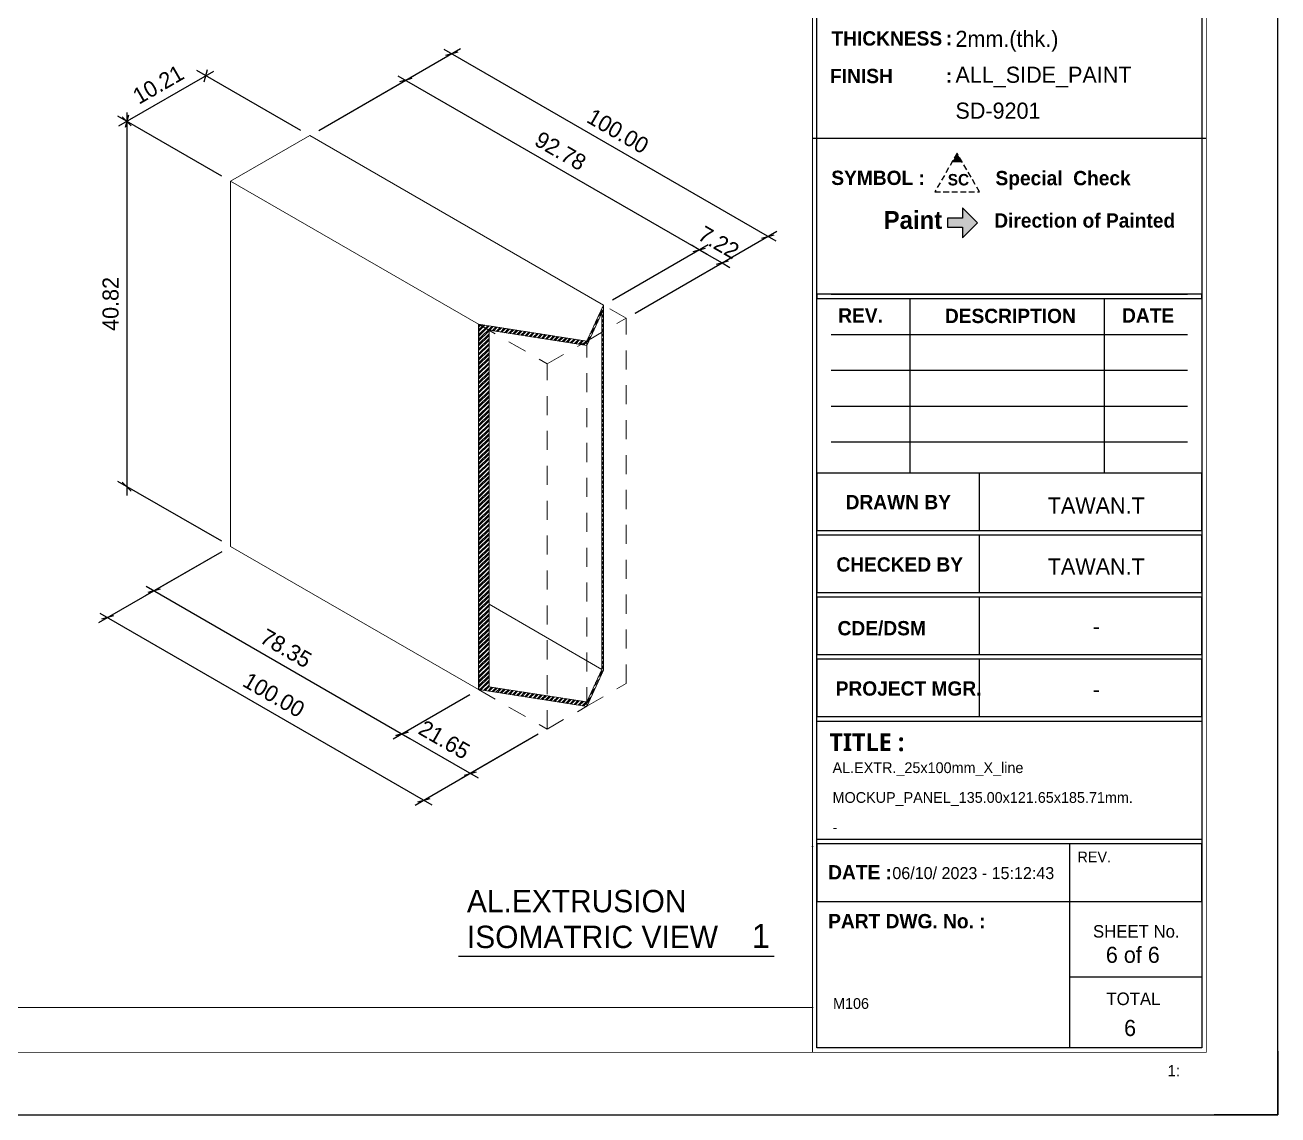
# Model space of a CAD drawing. Header units: millimetres. Extents: x -244126 to 368105, y -173968 to 259060.
# Drawn here: x 4806.6 to 4946.5, y 2857.8 to 2979.6 of the extents above; entities that cross this region are included whole.
import ezdxf
from ezdxf.enums import TextEntityAlignment as Align

# ---------------------------------------------------------------- set-up
doc = ezdxf.new("R2010")
doc.units = ezdxf.units.MM
doc.header["$MEASUREMENT"] = 0
for name, pattern in [('005_GG_TA_LINE', [13.75, 5, -1.25, 1.25, -1.25, 5]), ('ACAD_ISO04W100', [30, 24, -3, 0, -3]), ('HIDDEN', [9.525, 6.35, -3.175]), ('TA_GL_000.00010', [0.000275, 0.0001, -2.5e-05, 2.5e-05, -2.5e-05, 0.0001]), ('TA_HL_000.60000', [3.9, 2.13, -1.77])]:
    doc.linetypes.add(name, pattern=pattern)
for name, color, linetype in [('000 - D I M', 6, 'Continuous'), ('000 - D I M 0.25', 6, 'Continuous'), ('000 - H A T C H', 8, 'Continuous'), ('000 - L I N E 0.1', 1, 'Continuous'), ('000 - T E X T', 4, 'Continuous'), ('000 - TITLEBLOCK', 4, 'Continuous'), ('A04_TUBE SERIES', 7, 'Continuous'), ('FL-Support ii', 5, 'Continuous'), ('T E X T', 4, 'Continuous')]:
    doc.layers.add(name, color=color, linetype=linetype)
doc.styles.add('BROWALLIA', font='BrowalliaUPC.ttf')
doc.styles.add('Cetury Gothic', font='GOTHIC.TTF')
doc.styles.add('CORDIA', font='cordia.shx')
doc.styles.add('MtXpl_Century_Gothic', font='GOTHICB.TTF')
doc.styles.add('MtXpl_Malgun_Gothic', font='malgunbd.ttf')
doc.styles.add('TA', font='Cordia New.ttf', dxfattribs={"height": 4.5})
doc.dimstyles.new('DIM E-E', dxfattribs={"dimscale": 2, "dimtxt": 0.18, "dimasz": 0.1, "dimexe": 0.1, "dimexo": 0.1, "dimgap": 0.09, "dimtad": 1, "dimtoh": 1, "dimzin": 0, "dimdsep": 46, "dimtxsty": 'CORDIA', "dimblk": 'OBLIQUE', "dimcen": 0.1, "dimdle": 0.1, "dimclrd": 40, "dimclre": 140, "dimclrt": 3, "dimadec": 0, "dimazin": 0, "dimtfac": 1, "dimtix": 1, "dimtmove": 2, "dimatfit": 3, "dimfxl": 1, "dimtolj": 1, "dimtzin": 0, "dimarcsym": 0})
pattern_1 = [(45, (132.84525, -11.30512), (-0.265165043, 0.265165043), []), (45, (133.02203, -11.30512), (-0.265165043, 0.265165043), [])]

# ---------------------------------------------------------------- blocks, each defined once
blk = doc.blocks.new('A$Cfd196da9')
at = {"color": 0, "linetype": 'ByBlock', "const_width": 0.1}
blk.add_lwpolyline([(-143.5, -98), (96.5, -98), (96.5, 99), (-143.5, 99)], close=True, dxfattribs=at)
blk = doc.blocks.new('*U1672')
h = blk.add_hatch(color=150)
h.dxf.hatch_style = 1
h.paths.add_polyline_path([(261.17, 107.48), (260.59, 106.48), (261.75, 106.48)])
at = {"layer": 'FL-Support ii'}
blk.add_hatch(color=1, dxfattribs=at).paths.add_polyline_path([(261.76, 100.21), (261.76, 101.38), (263.43, 99.71), (261.76, 98.04), (261.76, 99.21), (260.09, 99.21), (260.09, 100.21)])
at = {"color": 3, "linetype": 'Continuous'}
for p, q in [((289, 109.12), (245, 109.12)), ((255.9, 91.23), (255.9, 71.73)), ((277.6, 91.23), (277.6, 71.73)), ((247.1, 87.23), (286.9, 87.23)), ((263.62, 71.73), (263.62, 65.3)), ((263.62, 64.8), (263.62, 58.38)), ((263.62, 57.88), (263.62, 51.45)), ((263.62, 50.95), (263.62, 44.52)), ((273.7, 30.29), (273.7, 23.86)), ((273.7, 23.86), (273.7, 7.5)), ((273.7, 15.43), (288.5, 15.43))]:
    blk.add_line(p, q, dxfattribs=at)
at = {"color": 8, "linetype": 'Continuous'}
for p, q in [((247.1, 91.73), (286.9, 91.73)), ((247.1, 83.23), (286.9, 83.23)), ((247.1, 79.23), (286.9, 79.23)), ((247.1, 75.23), (286.9, 75.23))]:
    blk.add_line(p, q, dxfattribs=at)
at = {"color": 150, "linetype": 'HIDDEN', "ltscale": 0.1}
blk.add_lwpolyline([(258.67, 103.15), (263.67, 103.15), (261.17, 107.48), (258.67, 103.15)], dxfattribs=at)
at = {"color": 3, "linetype": 'Continuous'}
for points in [[(288.5, 91.23), (288.5, 91.73), (245.5, 91.73), (245.5, 91.23)], [(288.5, 65.3), (288.5, 71.73), (245.5, 71.73), (245.5, 65.3)], [(288.5, 58.38), (288.5, 64.8), (245.5, 64.8), (245.5, 58.38)], [(288.5, 51.45), (288.5, 57.88), (245.5, 57.88), (245.5, 51.45)], [(288.5, 44.52), (288.5, 50.95), (245.5, 50.95), (245.5, 44.52)], [(288.5, 44.02), (288.5, 30.79), (245.5, 30.79), (245.5, 44.02)], [(288.5, 23.86), (288.5, 30.29), (245.5, 30.29), (245.5, 23.86)], [(288.5, 23.86), (288.5, 7.5), (245.5, 7.5), (245.5, 23.86)]]:
    blk.add_lwpolyline(points, close=True, dxfattribs=at)
at = {"layer": '000 - L I N E 0.1', "color": 21, "linetype": 'Continuous'}
blk.add_lwpolyline([(297, 7.12), (297, 0), (289.88, 0)], dxfattribs=at)
at = {"layer": '000 - T E X T', "color": 3, "const_width": 0.1}
blk.add_lwpolyline([(289, 7), (245, 7), (245, 204), (289, 204)], close=True, dxfattribs=at)
at = {"layer": '000 - T E X T', "color": 3}
blk.add_lwpolyline([(288.5, 7.5), (245.5, 7.5), (245.5, 203.5), (288.5, 203.5)], close=True, dxfattribs=at)
at = {"layer": '000 - T E X T', "color": 3, "const_width": 0.1}
blk.add_lwpolyline([(5, 12), (245, 12)], dxfattribs=at)
at = {"layer": '000 - TITLEBLOCK', "color": 250}
blk.add_lwpolyline([(0, 0), (297, 0), (297, 210), (0, 210)], close=True, dxfattribs=at)
at = {"layer": 'FL-Support ii', "color": 5}
blk.add_lwpolyline([(261.76, 98.04), (263.43, 99.71), (261.76, 101.38), (261.76, 100.21), (260.09, 100.21), (260.09, 99.21), (261.76, 99.21)], close=True, dxfattribs=at)
at = {"layer": '000 - T E X T', "color": 3}
blk.add_blockref('A$Cfd196da9', (148.5, 105), dxfattribs=at)
at = {"color": 4, "style": 'Cetury Gothic'}
blk.add_text(' 1:', height=1.251, dxfattribs=at).set_placement((284.2, 4.32))
at = {"color": 4, "style": 'TA'}
blk.add_attdef('PAPER_SIZE', text='', height=1.25, dxfattribs=at).set_placement((284.3, 4.99), align=Align.MIDDLE_RIGHT)
blk.add_attdef('SCALE_SIZE', text='', height=1.25, dxfattribs=at).set_placement((286.76, 5.01), align=Align.MIDDLE_LEFT)
at = {"layer": '000 - D I M 0.25', "color": 2, "insert": (259.5, 101.02), "char_height": 2, "width": 67.1136, "attachment_point": 3, "style": 'BROWALLIA'}
blk.add_mtext('{\\fBrowalliaUPC|b1|i0|c222|p34;Paint}', dxfattribs=at)
at = {"layer": '000 - T E X T', "linetype": '005_GG_TA_LINE', "insert": (253.43, 27.7), "char_height": 1.3438, "attachment_point": 1, "style": 'Cetury Gothic'}
blk.add_mtext(' 06/10/ 2023 - 15:12:43 ', dxfattribs=at)
at = {"layer": '000 - T E X T', "color": 250, "style": 'TA'}
for tag, height, p in [('SUPERLINK', 1, (8.63, 207.88)), ('NAMEFILE', 1, (8.63, 205.88)), ('SC', 20, (1.68, 187.61))]:
    blk.add_attdef(tag, text='', height=height, dxfattribs=at).set_placement(p, align=Align.MIDDLE_LEFT)
at = {"layer": '000 - T E X T', "color": 4, "style": 'TA'}
for tag, height, p in [('NAME_JOB_1', 1, (261.83, 169.13)), ('NAME_JOB_2', 1, (261.83, 166.94)), ('NAME_PROJECT_1', 1.5, (246.9, 159.48)), ('NAME_PROJECT_2', 1.5, (246.9, 155.78)), ('NAME_PROJECT_3', 1.5, (246.9, 152.08)), ('CODE_VALUE_1', 0.95, (260.57, 144.56)), ('CODE_VALUE_2', 0.95, (260.57, 141.56)), ('PART_NAME_VALUE_1', 0.95, (260.57, 137.94)), ('PART_NAME_VALUE_2', 0.95, (260.57, 134.94)), ('PART_NAME_VALUE_3', 0.95, (260.57, 131.94)), ('MATTERIAL_VALUE_1', 1.8, (260.98, 128.45)), ('SPEC_VALUE', 1.8, (260.98, 124.34)), ('THICKNESS_VALUE', 1.8, (260.98, 120.26)), ('COATING_VALUE_1', 1.8, (260.98, 116.25)), ('COATING_VALUE_2', 1.8, (260.98, 112.24)), ('NAME_TITLE_1', 1.2, (247.25, 38.81)), ('NAME_TITLE_2', 1.2, (247.25, 35.48)), ('NAME_TITLE_3', 1.2, (247.25, 32.15)), ('DRAWING_NO1', 1.2, (247.31, 16.46)), ('DRAWING_NO2', 1.2, (247.31, 12.46))]:
    blk.add_attdef(tag, text='', height=height, dxfattribs=at).set_placement(p, align=Align.MIDDLE_LEFT)
for tag, p in [('NAME_DAFT', (276.71, 68.11)), ('NAME_CHECKED', (276.71, 61.3)), ('NAME_DESIGNER', (276.71, 54.61)), ('NAME_DESIGN_MGR', (276.71, 47.56))]:
    blk.add_attdef(tag, text='', height=1.8, dxfattribs=at).set_placement(p, align=Align.MIDDLE_CENTER)
for tag, p, height in [('REV', (276.76, 25.12), 1.88), ('NAME_REMARK', (27.64, 8.65), 2)]:
    blk.add_attdef(tag, p, '', height=height, dxfattribs=at)
at = {"layer": '000 - T E X T', "color": 4, "style": 'Cetury Gothic'}
for tag, p in [('SHEET_NO.', (280.79, 17)), ('TOTAL_SHEET_NO.', (280.48, 8.82))]:
    blk.add_attdef(tag, text='', height=1.8, dxfattribs=at).set_placement(p, align=Align.CENTER)
at = {"layer": 'T E X T', "color": 4, "linetype": '005_GG_TA_LINE'}
for s, height, style, p in [('THICKNESS', 1.6, 'MtXpl_Century_Gothic', (247.13, 119.51)), (':', 1.6, 'MtXpl_Century_Gothic', (259.91, 119.55)), ('FINISH', 1.6, 'MtXpl_Century_Gothic', (246.97, 115.31)), (':', 1.6, 'MtXpl_Century_Gothic', (259.91, 115.35)), ('SYMBOL :', 1.6, 'MtXpl_Century_Gothic', (247.11, 103.93)), ('Special  Check', 1.6, 'MtXpl_Century_Gothic', (265.45, 103.9)), ('Direction of Painted', 1.6, 'MtXpl_Century_Gothic', (265.31, 99.16)), ('REV.', 1.6, 'MtXpl_Century_Gothic', (247.88, 88.55)), ('DESCRIPTION', 1.6, 'MtXpl_Century_Gothic', (259.8, 88.5)), ('DATE', 1.6, 'MtXpl_Century_Gothic', (279.59, 88.55)), ('DRAWN BY', 1.6, 'MtXpl_Century_Gothic', (248.71, 67.69)), ('CHECKED BY', 1.6, 'MtXpl_Century_Gothic', (247.68, 60.72)), ('CDE/DSM', 1.6, 'MtXpl_Century_Gothic', (247.81, 53.6)), ('PROJECT MGR.', 1.6, 'MtXpl_Century_Gothic', (247.6, 46.86)), ('TITLE :', 2, 'MtXpl_Malgun_Gothic', (246.9, 40.66)), ('REV.', 1.2, 'Cetury Gothic', (274.61, 28.23)), ('DATE :', 1.6, 'MtXpl_Century_Gothic', (246.76, 26.32)), ('PART DWG. No. :', 1.6, 'MtXpl_Century_Gothic', (246.76, 20.86)), ('SHEET No.', 1.4, 'Cetury Gothic', (276.34, 19.82)), ('TOTAL', 1.4, 'Cetury Gothic', (277.84, 12.28))]:
    blk.add_text(s, height=height, dxfattribs=dict(at, style=style)).set_placement(p)
at = {"layer": 'T E X T', "color": 150, "insert": (260.12, 105.16), "char_height": 1.28, "attachment_point": 1, "style": 'Cetury Gothic'}
blk.add_mtext('{\\fCentury Gothic|b1|i0|c0|p34;SC}', dxfattribs=at)
blk = doc.blocks.new('A$C7fe79412')
at = {"layer": 'A04_TUBE SERIES', "color": 0, "linetype": 'TA_HL_000.60000', "lineweight": 0, "extrusion": (0, 0.816497, 0.57735)}
for p, q in [((13.94, 2.16), (12.07, -1.87)), ((16.49, 0.68), (13.94, 2.16)), ((12.07, -1.87), (0, 0)), ((0, 0), (7.65, -4.42)), ((12.07, -1.87), (16.49, 0.68)), ((16.49, -40.14), (16.49, 0.68)), ((7.65, -4.42), (12.07, -1.87)), ((12.07, -42.69), (12.07, -1.87)), ((7.65, -45.24), (7.65, -4.42)), ((12.07, -42.69), (16.49, -40.14)), ((0, -40.82), (7.65, -45.24)), ((7.65, -45.24), (12.07, -42.69))]:
    blk.add_line(p, q, dxfattribs=at)
at = {"layer": 'A04_TUBE SERIES', "color": 0, "linetype": 'TA_HL_000.60000'}
blk.add_line((0, 0), (0, -40.82), dxfattribs=at)
blk = doc.blocks.new('_Oblique')
at = {"color": 0, "linetype": 'ByBlock', "lineweight": -2}
blk.add_line((-0.5, -0.5), (0.5, 0.5), dxfattribs=at)
blk = doc.blocks.new('*D168')
at = {"layer": '000 - D I M', "color": 40, "lineweight": -2, "transparency": 16777216}
blk.add_line((4817.94, 2969.83), (4817.94, 2927.01), dxfattribs=at)
at = {"layer": '000 - D I M', "color": 140, "linetype": 'ACAD_ISO04W100', "lineweight": -2, "transparency": 16777216}
for p, q in [((4828.55, 2962.71), (4816.94, 2969.41)), ((4828.55, 2921.89), (4816.94, 2928.59))]:
    blk.add_line(p, q, dxfattribs=at)
at = {"layer": 'Defpoints', "color": 0, "transparency": 16777216}
for p in [(4829.55, 2962.13), (4817.94, 2928.01), (4829.55, 2921.31)]:
    blk.add_point(p, dxfattribs=at)
at = {"layer": '000 - D I M', "color": 40, "lineweight": -2, "transparency": 16777216}
for p, rotation in [((4817.94, 2968.83), 90), ((4817.94, 2928.01), 270)]:
    blk.add_blockref('_Oblique', p, dxfattribs=dict(at, rotation=rotation))
at = {"layer": '000 - D I M', "color": 3, "transparency": 16777216, "insert": (4816.14, 2948.42), "char_height": 1.8, "attachment_point": 5, "rotation": 90, "style": 'CORDIA'}
blk.add_mtext('\\A1;40.82', dxfattribs=at)
blk = doc.blocks.new('*D169')
at = {"layer": '000 - D I M', "color": 40, "lineweight": -2, "transparency": 16777216}
blk.add_line((4817.07, 2968.33), (4827.65, 2974.44), dxfattribs=at)
at = {"layer": '000 - D I M', "color": 140, "linetype": 'ACAD_ISO04W100', "lineweight": -2, "transparency": 16777216}
for p, q in [((4837.38, 2967.81), (4825.78, 2974.51)), ((4828.55, 2962.71), (4816.94, 2969.41))]:
    blk.add_line(p, q, dxfattribs=at)
at = {"layer": 'Defpoints', "color": 0, "transparency": 16777216}
for p in [(4826.78, 2973.94), (4838.38, 2967.24), (4829.55, 2962.13)]:
    blk.add_point(p, dxfattribs=at)
at = {"layer": '000 - D I M', "color": 40, "lineweight": -2, "transparency": 16777216}
for p, rotation in [((4826.78, 2973.94), 29.99999999999554), ((4817.94, 2968.83), 209.9999999999955)]:
    blk.add_blockref('_Oblique', p, dxfattribs=dict(at, rotation=rotation))
at = {"layer": '000 - D I M', "color": 3, "transparency": 16777216, "insert": (4821.46, 2972.94), "char_height": 1.8, "attachment_point": 5, "rotation": 30, "style": 'CORDIA'}
blk.add_mtext('\\A1;10.21', dxfattribs=at)
blk = doc.blocks.new('*D170')
at = {"layer": '000 - D I M', "color": 140, "linetype": 'ACAD_ISO04W100', "lineweight": -2, "transparency": 16777216}
for p, q in [((4839.38, 2967.81), (4850.09, 2974)), ((4872.19, 2948.87), (4882.89, 2955.06))]:
    blk.add_line(p, q, dxfattribs=at)
at = {"layer": '000 - D I M', "color": 40, "lineweight": -2, "transparency": 16777216}
blk.add_line((4848.22, 2973.92), (4882.76, 2953.98), dxfattribs=at)
at = {"layer": 'Defpoints', "color": 0, "transparency": 16777216}
for p in [(4838.38, 2967.24), (4881.89, 2954.48), (4871.19, 2948.3)]:
    blk.add_point(p, dxfattribs=at)
at = {"layer": '000 - D I M', "color": 40, "lineweight": -2, "transparency": 16777216}
for p, rotation in [((4849.09, 2973.42), 150.0000000000072), ((4881.89, 2954.48), 330.0000000000073)]:
    blk.add_blockref('_Oblique', p, dxfattribs=dict(at, rotation=rotation))
at = {"layer": '000 - D I M', "color": 3, "transparency": 16777216, "insert": (4866.39, 2965.51), "char_height": 1.8, "attachment_point": 5, "rotation": 330, "style": 'CORDIA'}
blk.add_mtext('\\A1;92.78', dxfattribs=at)
blk = doc.blocks.new('*D171')
at = {"layer": '000 - D I M', "color": 140, "linetype": 'ACAD_ISO04W100', "lineweight": -2, "transparency": 16777216}
for p, q in [((4872.19, 2948.87), (4882.89, 2955.06)), ((4874.74, 2947.4), (4885.45, 2953.58))]:
    blk.add_line(p, q, dxfattribs=at)
at = {"layer": '000 - D I M', "color": 40, "lineweight": -2, "transparency": 16777216}
for p, q in [((4881.89, 2954.48), (4881.03, 2954.98)), ((4881.89, 2954.48), (4884.45, 2953.01)), ((4884.45, 2953.01), (4885.31, 2952.51))]:
    blk.add_line(p, q, dxfattribs=at)
at = {"layer": 'Defpoints', "color": 0, "transparency": 16777216}
for p in [(4884.45, 2953.01), (4871.19, 2948.3), (4873.74, 2946.82)]:
    blk.add_point(p, dxfattribs=at)
at = {"layer": '000 - D I M', "color": 40, "lineweight": -2, "transparency": 16777216}
for p, rotation in [((4881.89, 2954.48), 330.0000000000073), ((4884.45, 2953.01), 150.0000000000074)]:
    blk.add_blockref('_Oblique', p, dxfattribs=dict(at, rotation=rotation))
at = {"layer": '000 - D I M', "color": 3, "transparency": 16777216, "insert": (4884.07, 2955.3), "char_height": 1.8, "attachment_point": 5, "rotation": 330, "style": 'CORDIA'}
blk.add_mtext('\\A1;7.22', dxfattribs=at)
blk = doc.blocks.new('*D172')
at = {"layer": '000 - D I M', "color": 140, "linetype": 'ACAD_ISO04W100', "lineweight": -2, "transparency": 16777216}
for p, q in [((4828.55, 2920.73), (4819.98, 2915.79)), ((4856.25, 2904.74), (4847.68, 2899.79))]:
    blk.add_line(p, q, dxfattribs=at)
at = {"layer": '000 - D I M', "color": 40, "lineweight": -2, "transparency": 16777216}
blk.add_line((4820.11, 2916.86), (4849.55, 2899.87), dxfattribs=at)
at = {"layer": 'Defpoints', "color": 0, "transparency": 16777216}
for p in [(4829.55, 2921.31), (4857.25, 2905.32), (4848.68, 2900.37)]:
    blk.add_point(p, dxfattribs=at)
at = {"layer": '000 - D I M', "color": 40, "lineweight": -2, "transparency": 16777216}
for p, rotation in [((4820.98, 2916.36), 150.0000000000051), ((4848.68, 2900.37), 330.0000000000051)]:
    blk.add_blockref('_Oblique', p, dxfattribs=dict(at, rotation=rotation))
at = {"layer": '000 - D I M', "color": 3, "transparency": 16777216, "insert": (4835.73, 2909.93), "char_height": 1.8, "attachment_point": 5, "rotation": 330, "style": 'CORDIA'}
blk.add_mtext('\\A1;78.35', dxfattribs=at)
blk = doc.blocks.new('*D173')
at = {"layer": '000 - D I M', "color": 140, "linetype": 'ACAD_ISO04W100', "lineweight": -2, "transparency": 16777216}
for p, q in [((4856.25, 2904.74), (4847.68, 2899.79)), ((4863.9, 2900.32), (4855.34, 2895.37))]:
    blk.add_line(p, q, dxfattribs=at)
at = {"layer": '000 - D I M', "color": 40, "lineweight": -2, "transparency": 16777216}
blk.add_line((4847.82, 2900.87), (4857.2, 2895.45), dxfattribs=at)
at = {"layer": 'Defpoints', "color": 0, "transparency": 16777216}
for p in [(4857.25, 2905.32), (4864.9, 2900.9), (4856.34, 2895.95)]:
    blk.add_point(p, dxfattribs=at)
at = {"layer": '000 - D I M', "color": 40, "lineweight": -2, "transparency": 16777216}
for p, rotation in [((4848.68, 2900.37), 150.0000000000049), ((4856.34, 2895.95), 330.0000000000049)]:
    blk.add_blockref('_Oblique', p, dxfattribs=dict(at, rotation=rotation))
at = {"layer": '000 - D I M', "color": 3, "transparency": 16777216, "insert": (4853.41, 2899.72), "char_height": 1.8, "attachment_point": 5, "rotation": 330, "style": 'CORDIA'}
blk.add_mtext('\\A1;21.65', dxfattribs=at)
blk = doc.blocks.new('*D2748')
at = {"layer": '000 - D I M', "color": 140, "linetype": 'ACAD_ISO04W100', "lineweight": -2, "transparency": 16777216}
for p, q in [((4828.55, 2920.73), (4814.79, 2912.79)), ((4863.9, 2900.32), (4850.14, 2892.38))]:
    blk.add_line(p, q, dxfattribs=at)
at = {"layer": '000 - D I M', "color": 40, "lineweight": -2, "transparency": 16777216}
blk.add_line((4814.92, 2913.87), (4852.01, 2892.45), dxfattribs=at)
at = {"layer": 'Defpoints', "color": 0, "transparency": 16777216}
for p in [(4829.55, 2921.31), (4864.9, 2900.9), (4851.14, 2892.95)]:
    blk.add_point(p, dxfattribs=at)
at = {"layer": '000 - D I M', "color": 40, "lineweight": -2, "transparency": 16777216}
for p, rotation in [((4815.79, 2913.37), 149.9999999999998), ((4851.14, 2892.95), 329.9999999999998)]:
    blk.add_blockref('_Oblique', p, dxfattribs=dict(at, rotation=rotation))
at = {"layer": '000 - D I M', "color": 3, "transparency": 16777216, "insert": (4834.37, 2904.72), "char_height": 1.8, "attachment_point": 5, "rotation": 330, "style": 'CORDIA'}
blk.add_mtext('\\A1;100.00', dxfattribs=at)
blk = doc.blocks.new('*D2749')
at = {"layer": '000 - D I M', "color": 140, "linetype": 'ACAD_ISO04W100', "lineweight": -2, "transparency": 16777216}
for p, q in [((4839.38, 2967.81), (4855.22, 2976.96)), ((4874.74, 2947.4), (4890.57, 2956.54))]:
    blk.add_line(p, q, dxfattribs=at)
at = {"layer": '000 - D I M', "color": 40, "lineweight": -2, "transparency": 16777216}
blk.add_line((4853.35, 2976.88), (4890.44, 2955.47), dxfattribs=at)
at = {"layer": 'Defpoints', "color": 0, "transparency": 16777216}
for p in [(4838.38, 2967.24), (4889.57, 2955.97), (4873.74, 2946.82)]:
    blk.add_point(p, dxfattribs=at)
at = {"layer": '000 - D I M', "color": 40, "lineweight": -2, "transparency": 16777216}
for p, rotation in [((4854.22, 2976.38), 150.0000000000034), ((4889.57, 2955.97), 330.0000000000035)]:
    blk.add_blockref('_Oblique', p, dxfattribs=dict(at, rotation=rotation))
at = {"layer": '000 - D I M', "color": 3, "transparency": 16777216, "insert": (4872.8, 2967.73), "char_height": 1.8, "attachment_point": 5, "rotation": 330, "style": 'CORDIA'}
blk.add_mtext('\\A1;100.00', dxfattribs=at)
blk = doc.blocks.new('*U861')
at = {"color": 4}
blk.add_line((-4.26, 5.7), (-39.52, 5.7), dxfattribs=at)
at = {"linetype": 'TA_GL_000.00010'}
blk.add_point((0, 18), dxfattribs=at)
blk.add_point((0, 0))
at = {"color": 0, "style": 'TA'}
for tag, p in [('HEADING2', (-38.59, 10.65)), ('HEADING', (-38.59, 6.65))]:
    blk.add_attdef(tag, p, '', height=2.5, dxfattribs=at)
blk.add_attdef('LO', text='', height=2.7, dxfattribs=at).set_placement((-4.76, 6.65), align=Align.RIGHT)

msp = doc.modelspace()

# ---------------------------------------------------------------- hatches: boundary and pattern name
at = {"layer": '000 - H A T C H'}
h = msp.add_hatch(dxfattribs=at)
h.set_pattern_fill('ANSI32', color=8)
h.set_pattern_definition(pattern_1)
h.paths.add_polyline_path([(4869.31992, 2944.27254), (4869.31992, 2943.78264), (4871.00847, 2947.42096), (4871.00847, 2907.57593), (4869.31992, 2903.93761), (4869.31992, 2903.44771), (4871.18778, 2907.4724), (4871.18778, 2948.29723)])
h = msp.add_hatch(dxfattribs=at)
h.set_pattern_fill('ANSI32', color=8)
h.set_pattern_definition(pattern_1)
h.paths.add_polyline_path([(4858.40496, 2945.47119), (4869.31992, 2943.78264), (4869.31992, 2944.27254), (4857.24584, 2946.14041), (4857.24584, 2905.31558), (4869.31992, 2903.44771), (4869.31992, 2903.93761), (4858.40496, 2905.62616)])

# ---------------------------------------------------------------- linework, layer by layer
at = {"layer": 'A04_TUBE SERIES', "color": 2, "linetype": 'Continuous', "lineweight": 0, "extrusion": (0, 0.816497, 0.57735)}
for p, q in [((4838.384, 2967.23651), (4829.54516, 2962.1334)), ((4871.18778, 2948.29723), (4838.384, 2967.23651)), ((4829.54516, 2962.1334), (4857.24584, 2946.14041)), ((4829.54516, 2921.30857), (4829.54516, 2962.1334)), ((4829.54516, 2921.30857), (4857.24584, 2905.31558)), ((4871.00847, 2907.57593), (4858.40496, 2914.85257))]:
    msp.add_line(p, q, dxfattribs=at)
at = {"layer": 'A04_TUBE SERIES', "color": 3, "linetype": 'Continuous', "lineweight": 0, "extrusion": (0, 0.816497, 0.57735)}
for p, q in [((4869.31992, 2944.27254), (4871.18778, 2948.29723)), ((4869.31992, 2943.78264), (4871.00847, 2947.42096)), ((4871.00847, 2947.42096), (4871.00847, 2907.57593)), ((4871.18778, 2907.4724), (4871.18778, 2948.29723)), ((4857.24584, 2946.14041), (4869.31992, 2944.27254)), ((4857.24584, 2905.31558), (4857.24584, 2946.14041)), ((4858.40496, 2905.62616), (4858.40496, 2945.47119)), ((4858.40496, 2945.47119), (4869.31992, 2943.78264)), ((4869.31992, 2943.78264), (4869.31992, 2944.27254)), ((4871.00847, 2907.57593), (4869.31992, 2903.93761)), ((4869.31992, 2903.44771), (4871.18778, 2907.4724)), ((4857.24584, 2905.31558), (4869.31992, 2903.44771)), ((4869.31992, 2903.93761), (4858.40496, 2905.62616)), ((4869.31992, 2903.44771), (4869.31992, 2903.93761))]:
    msp.add_line(p, q, dxfattribs=at)

# ---------------------------------------------------------------- block references
ref = msp.add_blockref('*U1672', (4649.52548, 2857.78308))
ref.add_attrib('THICKNESS_VALUE', '2mm.(thk.)', dxfattribs={"layer": '000 - T E X T', "color": 4, "height": 1.8, "style": 'TA'}).set_placement((4910.50391, 2978.0473), align=Align.MIDDLE_LEFT)
ref.add_attrib('COATING_VALUE_1', 'ALL_SIDE_PAINT', dxfattribs={"layer": '000 - T E X T', "color": 4, "height": 1.8, "style": 'TA'}).set_placement((4910.50391, 2974.03318), align=Align.MIDDLE_LEFT)
ref.add_attrib('COATING_VALUE_2', 'SD-9201', dxfattribs={"layer": '000 - T E X T', "color": 4, "height": 1.8, "style": 'TA'}).set_placement((4910.50391, 2970.01907), align=Align.MIDDLE_LEFT)
ref.add_attrib('NAME_DAFT', 'TAWAN.T', dxfattribs={"layer": '000 - T E X T', "color": 4, "height": 1.8, "style": 'TA'}).set_placement((4926.23097, 2925.89111), align=Align.MIDDLE_CENTER)
ref.add_attrib('NAME_CHECKED', 'TAWAN.T', dxfattribs={"layer": '000 - T E X T', "color": 4, "height": 1.8, "style": 'TA'}).set_placement((4926.23097, 2919.08066), align=Align.MIDDLE_CENTER)
ref.add_attrib('NAME_DESIGNER', '-', dxfattribs={"layer": '000 - T E X T', "color": 4, "height": 1.8, "style": 'TA'}).set_placement((4926.23097, 2912.38871), align=Align.MIDDLE_CENTER)
ref.add_attrib('NAME_DESIGN_MGR', '-', dxfattribs={"layer": '000 - T E X T', "color": 4, "height": 1.8, "style": 'TA'}).set_placement((4926.23097, 2905.34126), align=Align.MIDDLE_CENTER)
ref.add_attrib('NAME_TITLE_1', 'AL.EXTR._25x100mm_X_line', dxfattribs={"layer": '000 - T E X T', "color": 4, "height": 1.2, "style": 'TA'}).set_placement((4896.77876, 2896.59175), align=Align.MIDDLE_LEFT)
ref.add_attrib('NAME_TITLE_2', 'MOCKUP_PANEL_135.00x121.65x185.71mm.', dxfattribs={"layer": '000 - T E X T', "color": 4, "height": 1.2, "style": 'TA'}).set_placement((4896.77876, 2893.26175), align=Align.MIDDLE_LEFT)
ref.add_attrib('NAME_TITLE_3', '-', dxfattribs={"layer": '000 - T E X T', "color": 4, "height": 1.2, "style": 'TA'}).set_placement((4896.77876, 2889.93175), align=Align.MIDDLE_LEFT)
ref.add_attrib('DRAWING_NO2', 'M106', dxfattribs={"layer": '000 - T E X T', "color": 4, "height": 1.2, "style": 'TA'}).set_placement((4896.83092, 2870.24033), align=Align.MIDDLE_LEFT)
ref.add_attrib('SHEET_NO.', '6 of 6', dxfattribs={"layer": '000 - T E X T', "color": 4, "height": 1.8, "style": 'Cetury Gothic'}).set_placement((4930.31495, 2874.78195), align=Align.CENTER)
ref.add_attrib('TOTAL_SHEET_NO.', '6', dxfattribs={"layer": '000 - T E X T', "color": 4, "height": 1.8, "style": 'Cetury Gothic'}).set_placement((4930.0084, 2866.603), align=Align.CENTER)
at = {"layer": '000 - T E X T'}
msp.add_blockref('*U861', (4894.52548, 2869.78308), dxfattribs=at).add_auto_attribs({'HEADING2': 'AL.EXTRUSION', 'HEADING': 'ISOMATRIC VIEW', 'LO': '1'})
at = {"layer": 'A04_TUBE SERIES', "color": 1}
msp.add_blockref('A$C7fe79412', (4857.24584, 2946.14041), dxfattribs=at)

# ---------------------------------------------------------------- dimensions: what is measured, and where the dimension line sits
at = {"layer": '000 - D I M'}
for p1, p2, distance, text, picture, middle in [((4838.384, 2967.23651), (4873.73933, 2946.82409), 15.8334, '100.00', '*D2749', (4872.79506, 2967.73056)), ((4838.384, 2967.23651), (4871.18778, 2948.29723), 10.70693, '92.78', '*D170', (4866.39282, 2965.50736)), ((4829.54516, 2921.30857), (4864.9005, 2900.89616), -13.75709, '100.00', '*D2748', (4834.36574, 2904.71855)), ((4829.54516, 2921.30857), (4857.24584, 2905.31558), -8.56441, '78.35', '*D172', (4835.7311, 2909.92626))]:
    dim = msp.add_aligned_dim(p1=p1, p2=p2, distance=distance, text=text, dimstyle='DIM E-E', override={"dimscale": 10}, dxfattribs=at)
    dim.commit()
    dim.dimension.update_dxf_attribs({"geometry": picture, "text_midpoint": middle})
dim = msp.add_aligned_dim(p1=(4829.54516, 2962.1334), p2=(4838.384, 2967.23651), distance=11.60497, dimstyle='DIM E-E', override={"dimscale": 10}, dxfattribs=at)
dim.commit()
dim.dimension.update_dxf_attribs({"geometry": '*D169', "text_midpoint": (4821.45961, 2972.94394)})
dim = msp.add_linear_dim(base=(4817.94019, 2928.00871), p1=(4829.54516, 2962.1334), p2=(4829.54516, 2921.30857), angle=90, dimstyle='DIM E-E', override={"dimscale": 10}, dxfattribs=at)
dim.commit()
dim.dimension.update_dxf_attribs({"geometry": '*D168', "text_midpoint": (4816.14019, 2948.42112)})
for base, p1, p2, text, picture, middle in [((4884.44627, 2953.00574), (4871.18778, 2948.29723), (4873.73933, 2946.82409), '7.22', '*D171', (4884.07049, 2955.30116)), ((4856.33609, 2895.9515), (4857.24584, 2905.31558), (4864.9005, 2900.89616), '21.65', '*D173', (4853.40877, 2899.72005))]:
    dim = msp.add_linear_dim(base=base, p1=p1, p2=p2, angle=150, text=text, dimstyle='DIM E-E', override={"dimscale": 10}, dxfattribs=at)
    dim.commit()
    dim.dimension.update_dxf_attribs({"geometry": picture, "text_midpoint": middle})

doc.saveas('drawing.dxf')
